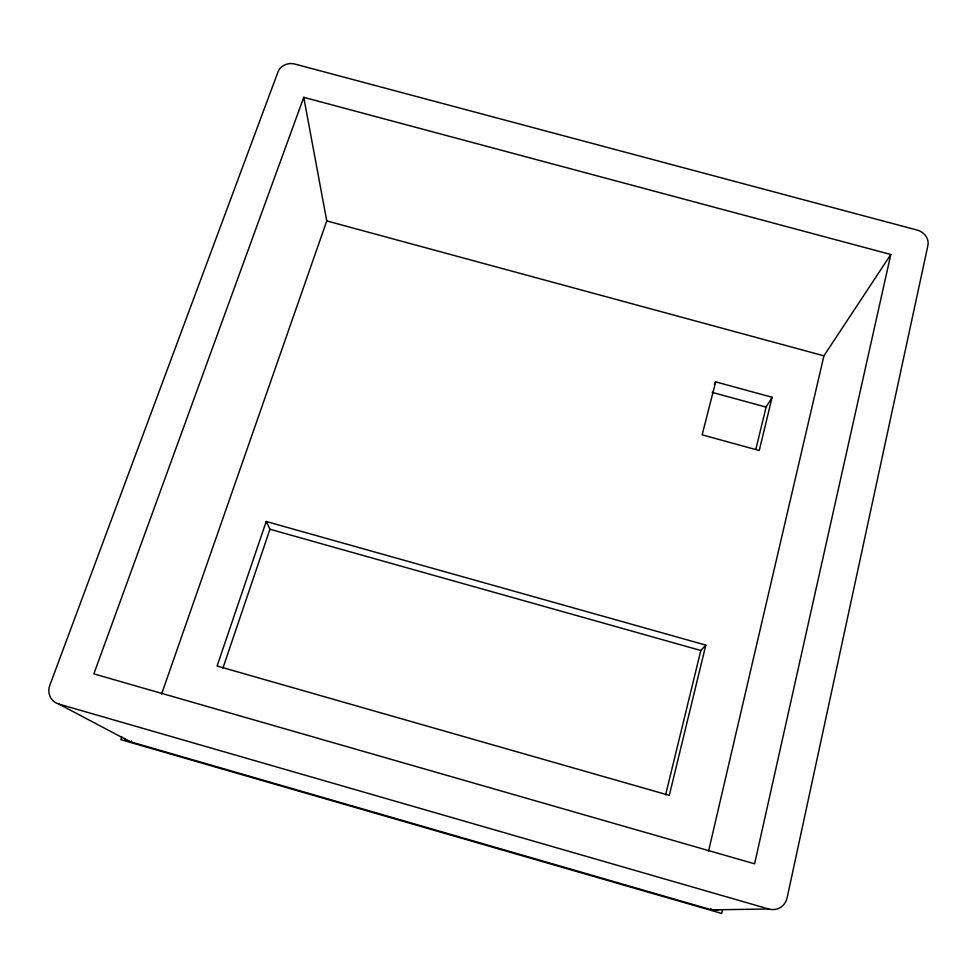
<?xml version="1.0" encoding="UTF-8"?>
<svg xmlns="http://www.w3.org/2000/svg" width="977" height="977" viewBox="0 0 977 977"><rect width="100%" height="100%" fill="white"/><g stroke="black" fill="none" stroke-linecap="round" stroke-linejoin="round"><path stroke-width="1.47" d="M890.804 254.496L754.61 863.815L93.853 673.886L303.749 97.321L890.804 254.496L823.929 355.823L708.459 851.553M722.345 910.454L721.673 913.434L120.83 739.65L121.856 736.768M755.868 449.273L766.09 407.104L772.111 397.273L715.652 381.86L714.419 384.388M772.111 397.273L759.239 450.531L702.158 434.85L715.652 381.86M665.606 794.875L700.827 650.487L705.821 645.113L266.22 521.498L217.089 666.009L669.294 795.376L705.821 645.113M222.915 668.183L269.957 529.253L266.22 521.498M161.596 694L326.758 220.912L303.749 97.321M768.63 908.989L711.586 909.856L129.941 741.641L58.864 704.087A15.876 14.655 -39.5 0 1 49.827 685.304L278.03 71.871A13.409 11.724 -4.2 0 1 294.907 64.067L917.244 230.096A13.763 12.103 24.1 0 1 927.906 245.483L787.12 897.778A16.291 15.253 64.4 0 1 768.63 908.989L58.864 704.087M326.758 220.912L823.929 355.823M712.172 392.363L766.09 407.104M269.957 529.253L700.827 650.487M131.663 740.945A12.811 3.029 -71.2 0 1 129.941 741.641A12.994 12.151 -42.8 0 1 124.567 738.294M710.914 908.451A13.043 2.101 -76.6 0 0 711.586 909.856A13.287 12.542 67.9 0 0 719.048 909.648"/></g></svg>
